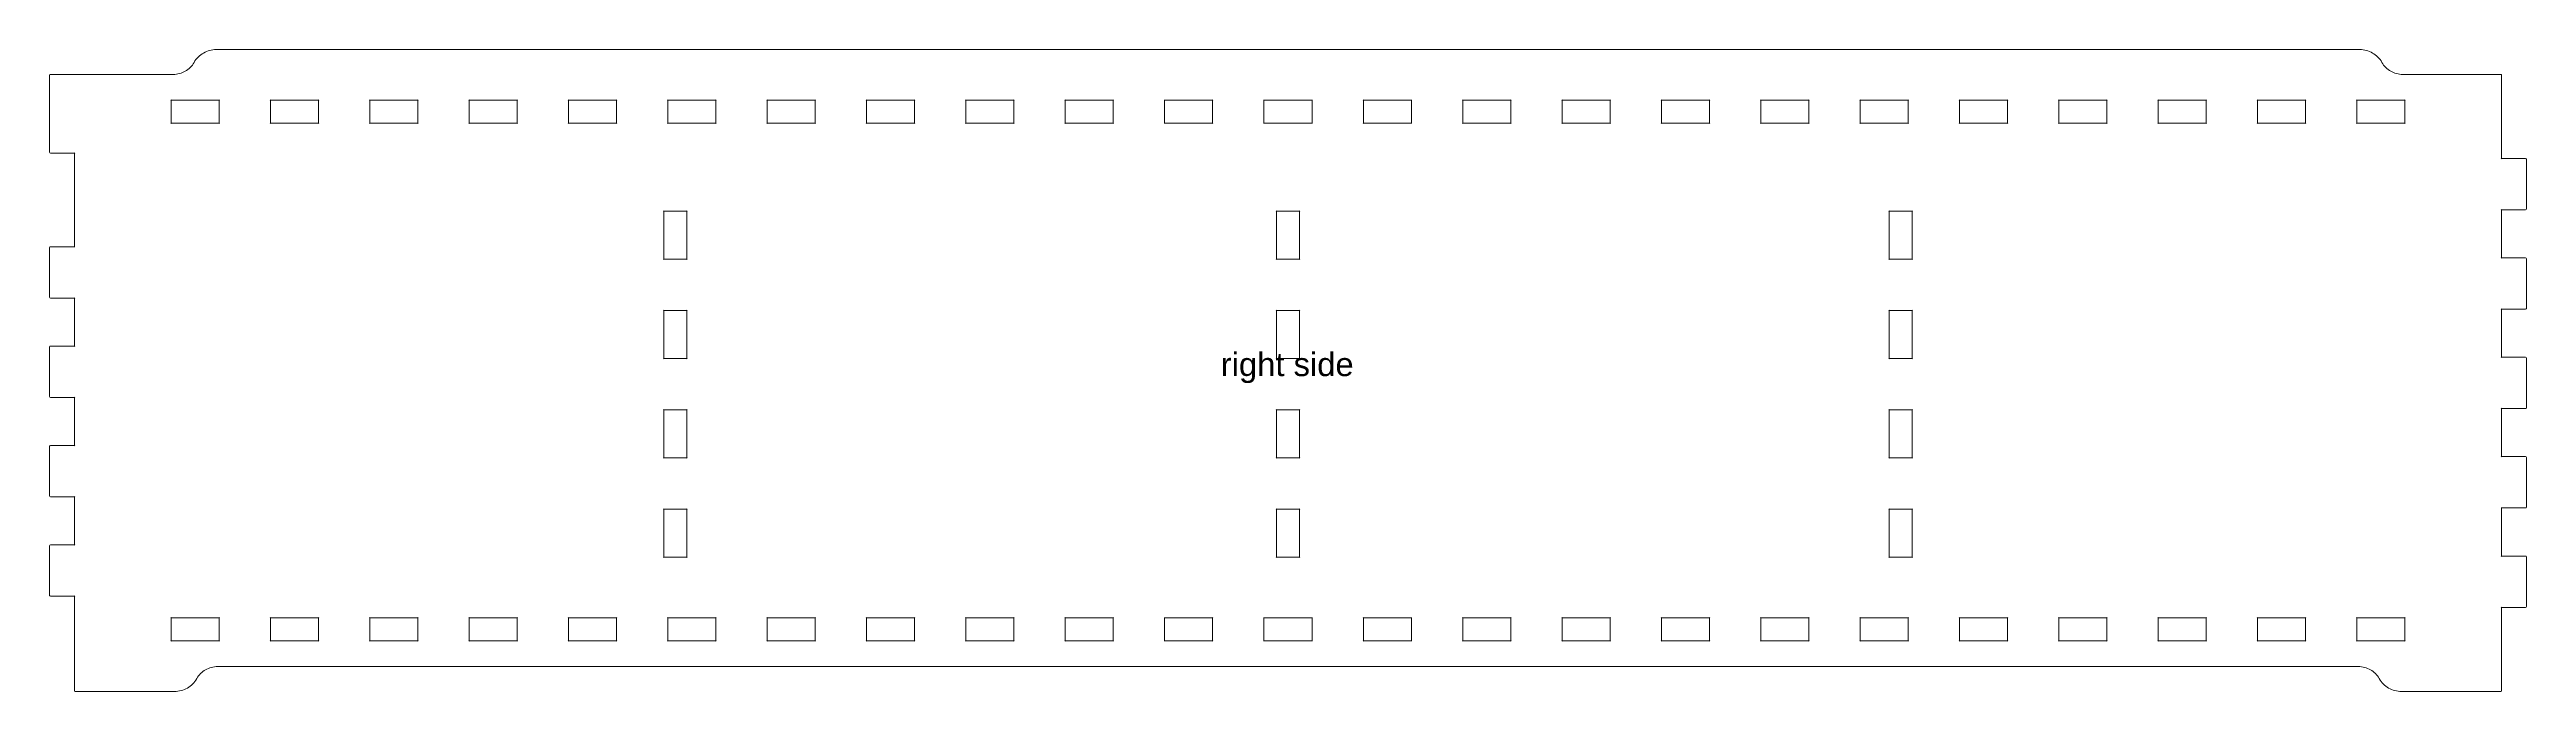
# Model space of a CAD drawing. Header units: millimetres. Extents: x 10 to 734, y 10 to 957.
# Drawn here: x 434.7 to 733.9, y 100.7 to 178.2 of the extents above; entities that cross this region are included whole.
import ezdxf

# ---------------------------------------------------------------- set-up
doc = ezdxf.new("R2010")
doc.units = ezdxf.units.MM
doc.header["$MEASUREMENT"] = 0
doc.layers.add('Layer 1', color=7, linetype='Continuous', lineweight=0)

# ---------------------------------------------------------------- blocks, each defined once
blk = doc.blocks.new('Block_10')
at = {"layer": 'Layer 1', "color": 18, "lineweight": 20, "true_color": 0x000000}
blk.add_open_spline([(730.8, 100.7), (730.8, 100.7), (718.8, 100.7), (718.8, 100.7), (718.26, 100.7), (717.72, 100.84), (717.25, 101.11), (716.78, 101.39), (716.39, 101.78), (716.11, 102.25), (715.86, 102.69), (715.49, 103.06), (715.05, 103.31), (714.61, 103.57), (714.11, 103.7), (713.6, 103.7), (713.6, 103.7), (455, 103.7), (455, 103.7), (454.49, 103.7), (453.99, 103.57), (453.55, 103.31), (453.1, 103.06), (452.74, 102.69), (452.48, 102.25), (452.21, 101.78), (451.82, 101.39), (451.35, 101.11), (450.88, 100.84), (450.34, 100.7), (449.8, 100.7), (449.8, 100.7), (437.8, 100.7), (437.8, 100.7), (437.74, 100.7), (437.7, 100.75), (437.7, 100.8), (437.7, 100.8), (437.7, 112.2), (437.7, 112.2), (437.7, 112.3), (437.8, 112.2), (437.7, 112.2), (437.7, 112.2), (434.8, 112.2), (434.8, 112.2), (434.74, 112.2), (434.7, 112.25), (434.7, 112.3), (434.7, 112.3), (434.7, 118.3), (434.7, 118.3), (434.7, 118.35), (434.74, 118.4), (434.8, 118.4), (434.8, 118.4), (437.7, 118.4), (437.7, 118.4), (437.8, 118.4), (437.7, 118.3), (437.7, 118.4), (437.7, 118.4), (437.7, 124.2), (437.7, 124.2), (437.7, 124.3), (437.8, 124.2), (437.7, 124.2), (437.7, 124.2), (434.8, 124.2), (434.8, 124.2), (434.74, 124.2), (434.7, 124.25), (434.7, 124.3), (434.7, 124.3), (434.7, 130.3), (434.7, 130.3), (434.7, 130.35), (434.74, 130.4), (434.8, 130.4), (434.8, 130.4), (437.7, 130.4), (437.7, 130.4), (437.8, 130.4), (437.7, 130.3), (437.7, 130.4), (437.7, 130.4), (437.7, 136.2), (437.7, 136.2), (437.7, 136.3), (437.8, 136.2), (437.7, 136.2), (437.7, 136.2), (434.8, 136.2), (434.8, 136.2), (434.74, 136.2), (434.7, 136.25), (434.7, 136.3), (434.7, 136.3), (434.7, 142.3), (434.7, 142.3), (434.7, 142.35), (434.74, 142.4), (434.8, 142.4), (434.8, 142.4), (437.7, 142.4), (437.7, 142.4), (437.8, 142.4), (437.7, 142.3), (437.7, 142.4), (437.7, 142.4), (437.7, 148.2), (437.7, 148.2), (437.7, 148.3), (437.8, 148.2), (437.7, 148.2), (437.7, 148.2), (434.8, 148.2), (434.8, 148.2), (434.74, 148.2), (434.7, 148.25), (434.7, 148.3), (434.7, 148.3), (434.7, 154.3), (434.7, 154.3), (434.7, 154.35), (434.74, 154.4), (434.8, 154.4), (434.8, 154.4), (437.7, 154.4), (437.7, 154.4), (437.8, 154.4), (437.7, 154.3), (437.7, 154.4), (437.7, 154.4), (437.7, 165.7), (437.7, 165.7), (437.7, 165.8), (437.8, 165.7), (437.7, 165.7), (437.7, 165.7), (434.8, 165.7), (434.8, 165.7), (434.74, 165.7), (434.7, 165.75), (434.7, 165.8), (434.7, 165.8), (434.7, 169.1), (434.7, 169.1), (434.7, 169.1), (434.7, 175.1), (434.7, 175.1), (434.7, 175.16), (434.74, 175.2), (434.8, 175.2), (434.8, 175.2), (437.8, 175.2), (437.8, 175.2), (437.8, 175.2), (449.65, 175.2), (449.65, 175.2), (450.16, 175.2), (450.66, 175.33), (451.1, 175.59), (451.54, 175.84), (451.91, 176.21), (452.16, 176.65), (452.43, 177.12), (452.82, 177.51), (453.3, 177.78), (453.77, 178.06), (454.3, 178.2), (454.85, 178.2), (454.85, 178.2), (713.75, 178.2), (713.75, 178.2), (714.3, 178.2), (714.83, 178.06), (715.3, 177.78), (715.77, 177.51), (716.17, 177.12), (716.44, 176.65), (716.69, 176.21), (717.06, 175.84), (717.5, 175.59), (717.94, 175.33), (718.44, 175.2), (718.95, 175.2), (718.95, 175.2), (730.8, 175.2), (730.8, 175.2), (730.85, 175.2), (730.9, 175.16), (730.9, 175.1), (730.9, 175.1), (730.9, 165.05), (730.9, 165.05), (730.9, 164.95), (730.8, 165.05), (730.9, 165.05), (730.9, 165.05), (733.8, 165.05), (733.8, 165.05), (733.85, 165.05), (733.9, 165.01), (733.9, 164.95), (733.9, 164.95), (733.9, 158.95), (733.9, 158.95), (733.9, 158.9), (733.85, 158.85), (733.8, 158.85), (733.8, 158.85), (730.9, 158.85), (730.9, 158.85), (730.8, 158.85), (730.9, 158.95), (730.9, 158.85), (730.9, 158.85), (730.9, 153.05), (730.9, 153.05), (730.9, 152.95), (730.8, 153.05), (730.9, 153.05), (730.9, 153.05), (733.8, 153.05), (733.8, 153.05), (733.85, 153.05), (733.9, 153.01), (733.9, 152.95), (733.9, 152.95), (733.9, 146.95), (733.9, 146.95), (733.9, 146.9), (733.85, 146.85), (733.8, 146.85), (733.8, 146.85), (730.9, 146.85), (730.9, 146.85), (730.8, 146.85), (730.9, 146.95), (730.9, 146.85), (730.9, 146.85), (730.9, 141.05), (730.9, 141.05), (730.9, 140.95), (730.8, 141.05), (730.9, 141.05), (730.9, 141.05), (733.8, 141.05), (733.8, 141.05), (733.85, 141.05), (733.9, 141.01), (733.9, 140.95), (733.9, 140.95), (733.9, 134.95), (733.9, 134.95), (733.9, 134.9), (733.85, 134.85), (733.8, 134.85), (733.8, 134.85), (730.9, 134.85), (730.9, 134.85), (730.8, 134.85), (730.9, 134.95), (730.9, 134.85), (730.9, 134.85), (730.9, 129.05), (730.9, 129.05), (730.9, 128.95), (730.8, 129.05), (730.9, 129.05), (730.9, 129.05), (733.8, 129.05), (733.8, 129.05), (733.85, 129.05), (733.9, 129.01), (733.9, 128.95), (733.9, 128.95), (733.9, 122.95), (733.9, 122.95), (733.9, 122.9), (733.85, 122.85), (733.8, 122.85), (733.8, 122.85), (730.9, 122.85), (730.9, 122.85), (730.8, 122.85), (730.9, 122.95), (730.9, 122.85), (730.9, 122.85), (730.9, 117.05), (730.9, 117.05), (730.9, 116.95), (730.8, 117.05), (730.9, 117.05), (730.9, 117.05), (733.8, 117.05), (733.8, 117.05), (733.85, 117.05), (733.9, 117.01), (733.9, 116.95), (733.9, 116.95), (733.9, 110.95), (733.9, 110.95), (733.9, 110.9), (733.85, 110.85), (733.8, 110.85), (733.8, 110.85), (730.9, 110.85), (730.9, 110.85), (730.8, 110.85), (730.9, 110.95), (730.9, 110.85), (730.9, 110.85), (730.9, 100.8), (730.9, 100.8), (730.9, 100.75), (730.85, 100.7), (730.8, 100.7)], degree=3, knots=[0, 0, 0, 0, 1, 1, 1, 2, 2, 2, 3, 3, 3, 4, 4, 4, 5, 5, 5, 6, 6, 6, 7, 7, 7, 8, 8, 8, 9, 9, 9, 10, 10, 10, 11, 11, 11, 12, 12, 12, 13, 13, 13, 14, 14, 14, 15, 15, 15, 16, 16, 16, 17, 17, 17, 18, 18, 18, 19, 19, 19, 20, 20, 20, 21, 21, 21, 22, 22, 22, 23, 23, 23, 24, 24, 24, 25, 25, 25, 26, 26, 26, 27, 27, 27, 28, 28, 28, 29, 29, 29, 30, 30, 30, 31, 31, 31, 32, 32, 32, 33, 33, 33, 34, 34, 34, 35, 35, 35, 36, 36, 36, 37, 37, 37, 38, 38, 38, 39, 39, 39, 40, 40, 40, 41, 41, 41, 42, 42, 42, 43, 43, 43, 44, 44, 44, 45, 45, 45, 46, 46, 46, 47, 47, 47, 48, 48, 48, 49, 49, 49, 50, 50, 50, 51, 51, 51, 52, 52, 52, 53, 53, 53, 54, 54, 54, 55, 55, 55, 56, 56, 56, 57, 57, 57, 58, 58, 58, 59, 59, 59, 60, 60, 60, 61, 61, 61, 62, 62, 62, 63, 63, 63, 64, 64, 64, 65, 65, 65, 66, 66, 66, 67, 67, 67, 68, 68, 68, 69, 69, 69, 70, 70, 70, 71, 71, 71, 72, 72, 72, 73, 73, 73, 74, 74, 74, 75, 75, 75, 76, 76, 76, 77, 77, 77, 78, 78, 78, 79, 79, 79, 80, 80, 80, 81, 81, 81, 82, 82, 82, 83, 83, 83, 84, 84, 84, 85, 85, 85, 86, 86, 86, 87, 87, 87, 88, 88, 88, 89, 89, 89, 90, 90, 90, 91, 91, 91, 92, 92, 92, 93, 93, 93, 94, 94, 94, 95, 95, 95, 96, 96, 96, 97, 97, 97, 98, 98, 98, 99, 99, 99, 100, 100, 100, 101, 101, 101, 102, 102, 102, 103, 103, 103, 104, 104, 104, 105, 105, 105, 106, 106, 106, 106], dxfattribs=at)
at = {"layer": 'Layer 1', "color": 5, "lineweight": 20, "true_color": 0x0000ff}
for points in [[(452.3, 172.1), (452.3, 172.1), (449.4, 172.1), (449.4, 172.1), (449.3, 172.1), (449.4, 172.2), (449.4, 172.1), (449.4, 172.1), (449.4, 169.3), (449.4, 169.3), (449.4, 169.2), (449.3, 169.3), (449.4, 169.3), (449.4, 169.3), (455.2, 169.3), (455.2, 169.3), (455.3, 169.3), (455.2, 169.2), (455.2, 169.3), (455.2, 169.3), (455.2, 172.1), (455.2, 172.1), (455.2, 172.2), (455.3, 172.1), (455.2, 172.1), (455.2, 172.1), (452.3, 172.1), (452.3, 172.1)], [(464.3, 172.1), (464.3, 172.1), (461.4, 172.1), (461.4, 172.1), (461.3, 172.1), (461.4, 172.2), (461.4, 172.1), (461.4, 172.1), (461.4, 169.3), (461.4, 169.3), (461.4, 169.2), (461.3, 169.3), (461.4, 169.3), (461.4, 169.3), (467.2, 169.3), (467.2, 169.3), (467.3, 169.3), (467.2, 169.2), (467.2, 169.3), (467.2, 169.3), (467.2, 172.1), (467.2, 172.1), (467.2, 172.2), (467.3, 172.1), (467.2, 172.1), (467.2, 172.1), (464.3, 172.1), (464.3, 172.1)], [(476.3, 172.1), (476.3, 172.1), (473.4, 172.1), (473.4, 172.1), (473.3, 172.1), (473.4, 172.2), (473.4, 172.1), (473.4, 172.1), (473.4, 169.3), (473.4, 169.3), (473.4, 169.2), (473.3, 169.3), (473.4, 169.3), (473.4, 169.3), (479.2, 169.3), (479.2, 169.3), (479.3, 169.3), (479.2, 169.2), (479.2, 169.3), (479.2, 169.3), (479.2, 172.1), (479.2, 172.1), (479.2, 172.2), (479.3, 172.1), (479.2, 172.1), (479.2, 172.1), (476.3, 172.1), (476.3, 172.1)], [(488.3, 172.1), (488.3, 172.1), (485.4, 172.1), (485.4, 172.1), (485.3, 172.1), (485.4, 172.2), (485.4, 172.1), (485.4, 172.1), (485.4, 169.3), (485.4, 169.3), (485.4, 169.2), (485.3, 169.3), (485.4, 169.3), (485.4, 169.3), (491.2, 169.3), (491.2, 169.3), (491.3, 169.3), (491.2, 169.2), (491.2, 169.3), (491.2, 169.3), (491.2, 172.1), (491.2, 172.1), (491.2, 172.2), (491.3, 172.1), (491.2, 172.1), (491.2, 172.1), (488.3, 172.1), (488.3, 172.1)], [(500.3, 172.1), (500.3, 172.1), (497.4, 172.1), (497.4, 172.1), (497.3, 172.1), (497.4, 172.2), (497.4, 172.1), (497.4, 172.1), (497.4, 169.3), (497.4, 169.3), (497.4, 169.2), (497.3, 169.3), (497.4, 169.3), (497.4, 169.3), (503.2, 169.3), (503.2, 169.3), (503.3, 169.3), (503.2, 169.2), (503.2, 169.3), (503.2, 169.3), (503.2, 172.1), (503.2, 172.1), (503.2, 172.2), (503.3, 172.1), (503.2, 172.1), (503.2, 172.1), (500.3, 172.1), (500.3, 172.1)], [(512.3, 172.1), (512.3, 172.1), (509.4, 172.1), (509.4, 172.1), (509.3, 172.1), (509.4, 172.2), (509.4, 172.1), (509.4, 172.1), (509.4, 169.3), (509.4, 169.3), (509.4, 169.2), (509.3, 169.3), (509.4, 169.3), (509.4, 169.3), (515.2, 169.3), (515.2, 169.3), (515.3, 169.3), (515.2, 169.2), (515.2, 169.3), (515.2, 169.3), (515.2, 172.1), (515.2, 172.1), (515.2, 172.2), (515.3, 172.1), (515.2, 172.1), (515.2, 172.1), (512.3, 172.1), (512.3, 172.1)], [(524.3, 172.1), (524.3, 172.1), (521.4, 172.1), (521.4, 172.1), (521.3, 172.1), (521.4, 172.2), (521.4, 172.1), (521.4, 172.1), (521.4, 169.3), (521.4, 169.3), (521.4, 169.2), (521.3, 169.3), (521.4, 169.3), (521.4, 169.3), (527.2, 169.3), (527.2, 169.3), (527.3, 169.3), (527.2, 169.2), (527.2, 169.3), (527.2, 169.3), (527.2, 172.1), (527.2, 172.1), (527.2, 172.2), (527.3, 172.1), (527.2, 172.1), (527.2, 172.1), (524.3, 172.1), (524.3, 172.1)], [(536.3, 172.1), (536.3, 172.1), (533.4, 172.1), (533.4, 172.1), (533.3, 172.1), (533.4, 172.2), (533.4, 172.1), (533.4, 172.1), (533.4, 169.3), (533.4, 169.3), (533.4, 169.2), (533.3, 169.3), (533.4, 169.3), (533.4, 169.3), (539.2, 169.3), (539.2, 169.3), (539.3, 169.3), (539.2, 169.2), (539.2, 169.3), (539.2, 169.3), (539.2, 172.1), (539.2, 172.1), (539.2, 172.2), (539.3, 172.1), (539.2, 172.1), (539.2, 172.1), (536.3, 172.1), (536.3, 172.1)], [(548.3, 172.1), (548.3, 172.1), (545.4, 172.1), (545.4, 172.1), (545.3, 172.1), (545.4, 172.2), (545.4, 172.1), (545.4, 172.1), (545.4, 169.3), (545.4, 169.3), (545.4, 169.2), (545.3, 169.3), (545.4, 169.3), (545.4, 169.3), (551.2, 169.3), (551.2, 169.3), (551.3, 169.3), (551.2, 169.2), (551.2, 169.3), (551.2, 169.3), (551.2, 172.1), (551.2, 172.1), (551.2, 172.2), (551.3, 172.1), (551.2, 172.1), (551.2, 172.1), (548.3, 172.1), (548.3, 172.1)], [(560.3, 172.1), (560.3, 172.1), (557.4, 172.1), (557.4, 172.1), (557.3, 172.1), (557.4, 172.2), (557.4, 172.1), (557.4, 172.1), (557.4, 169.3), (557.4, 169.3), (557.4, 169.2), (557.3, 169.3), (557.4, 169.3), (557.4, 169.3), (563.2, 169.3), (563.2, 169.3), (563.3, 169.3), (563.2, 169.2), (563.2, 169.3), (563.2, 169.3), (563.2, 172.1), (563.2, 172.1), (563.2, 172.2), (563.3, 172.1), (563.2, 172.1), (563.2, 172.1), (560.3, 172.1), (560.3, 172.1)], [(572.3, 172.1), (572.3, 172.1), (569.4, 172.1), (569.4, 172.1), (569.3, 172.1), (569.4, 172.2), (569.4, 172.1), (569.4, 172.1), (569.4, 169.3), (569.4, 169.3), (569.4, 169.2), (569.3, 169.3), (569.4, 169.3), (569.4, 169.3), (575.2, 169.3), (575.2, 169.3), (575.3, 169.3), (575.2, 169.2), (575.2, 169.3), (575.2, 169.3), (575.2, 172.1), (575.2, 172.1), (575.2, 172.2), (575.3, 172.1), (575.2, 172.1), (575.2, 172.1), (572.3, 172.1), (572.3, 172.1)], [(584.3, 172.1), (584.3, 172.1), (581.4, 172.1), (581.4, 172.1), (581.3, 172.1), (581.4, 172.2), (581.4, 172.1), (581.4, 172.1), (581.4, 169.3), (581.4, 169.3), (581.4, 169.2), (581.3, 169.3), (581.4, 169.3), (581.4, 169.3), (587.2, 169.3), (587.2, 169.3), (587.3, 169.3), (587.2, 169.2), (587.2, 169.3), (587.2, 169.3), (587.2, 172.1), (587.2, 172.1), (587.2, 172.2), (587.3, 172.1), (587.2, 172.1), (587.2, 172.1), (584.3, 172.1), (584.3, 172.1)], [(596.3, 172.1), (596.3, 172.1), (593.4, 172.1), (593.4, 172.1), (593.3, 172.1), (593.4, 172.2), (593.4, 172.1), (593.4, 172.1), (593.4, 169.3), (593.4, 169.3), (593.4, 169.2), (593.3, 169.3), (593.4, 169.3), (593.4, 169.3), (599.2, 169.3), (599.2, 169.3), (599.3, 169.3), (599.2, 169.2), (599.2, 169.3), (599.2, 169.3), (599.2, 172.1), (599.2, 172.1), (599.2, 172.2), (599.3, 172.1), (599.2, 172.1), (599.2, 172.1), (596.3, 172.1), (596.3, 172.1)], [(608.3, 172.1), (608.3, 172.1), (605.4, 172.1), (605.4, 172.1), (605.3, 172.1), (605.4, 172.2), (605.4, 172.1), (605.4, 172.1), (605.4, 169.3), (605.4, 169.3), (605.4, 169.2), (605.3, 169.3), (605.4, 169.3), (605.4, 169.3), (611.2, 169.3), (611.2, 169.3), (611.3, 169.3), (611.2, 169.2), (611.2, 169.3), (611.2, 169.3), (611.2, 172.1), (611.2, 172.1), (611.2, 172.2), (611.3, 172.1), (611.2, 172.1), (611.2, 172.1), (608.3, 172.1), (608.3, 172.1)], [(620.3, 172.1), (620.3, 172.1), (617.4, 172.1), (617.4, 172.1), (617.3, 172.1), (617.4, 172.2), (617.4, 172.1), (617.4, 172.1), (617.4, 169.3), (617.4, 169.3), (617.4, 169.2), (617.3, 169.3), (617.4, 169.3), (617.4, 169.3), (623.2, 169.3), (623.2, 169.3), (623.3, 169.3), (623.2, 169.2), (623.2, 169.3), (623.2, 169.3), (623.2, 172.1), (623.2, 172.1), (623.2, 172.2), (623.3, 172.1), (623.2, 172.1), (623.2, 172.1), (620.3, 172.1), (620.3, 172.1)], [(632.3, 172.1), (632.3, 172.1), (629.4, 172.1), (629.4, 172.1), (629.3, 172.1), (629.4, 172.2), (629.4, 172.1), (629.4, 172.1), (629.4, 169.3), (629.4, 169.3), (629.4, 169.2), (629.3, 169.3), (629.4, 169.3), (629.4, 169.3), (635.2, 169.3), (635.2, 169.3), (635.3, 169.3), (635.2, 169.2), (635.2, 169.3), (635.2, 169.3), (635.2, 172.1), (635.2, 172.1), (635.2, 172.2), (635.3, 172.1), (635.2, 172.1), (635.2, 172.1), (632.3, 172.1), (632.3, 172.1)], [(644.3, 172.1), (644.3, 172.1), (641.4, 172.1), (641.4, 172.1), (641.3, 172.1), (641.4, 172.2), (641.4, 172.1), (641.4, 172.1), (641.4, 169.3), (641.4, 169.3), (641.4, 169.2), (641.3, 169.3), (641.4, 169.3), (641.4, 169.3), (647.2, 169.3), (647.2, 169.3), (647.3, 169.3), (647.2, 169.2), (647.2, 169.3), (647.2, 169.3), (647.2, 172.1), (647.2, 172.1), (647.2, 172.2), (647.3, 172.1), (647.2, 172.1), (647.2, 172.1), (644.3, 172.1), (644.3, 172.1)], [(656.3, 172.1), (656.3, 172.1), (653.4, 172.1), (653.4, 172.1), (653.3, 172.1), (653.4, 172.2), (653.4, 172.1), (653.4, 172.1), (653.4, 169.3), (653.4, 169.3), (653.4, 169.2), (653.3, 169.3), (653.4, 169.3), (653.4, 169.3), (659.2, 169.3), (659.2, 169.3), (659.3, 169.3), (659.2, 169.2), (659.2, 169.3), (659.2, 169.3), (659.2, 172.1), (659.2, 172.1), (659.2, 172.2), (659.3, 172.1), (659.2, 172.1), (659.2, 172.1), (656.3, 172.1), (656.3, 172.1)], [(668.3, 172.1), (668.3, 172.1), (665.4, 172.1), (665.4, 172.1), (665.3, 172.1), (665.4, 172.2), (665.4, 172.1), (665.4, 172.1), (665.4, 169.3), (665.4, 169.3), (665.4, 169.2), (665.3, 169.3), (665.4, 169.3), (665.4, 169.3), (671.2, 169.3), (671.2, 169.3), (671.3, 169.3), (671.2, 169.2), (671.2, 169.3), (671.2, 169.3), (671.2, 172.1), (671.2, 172.1), (671.2, 172.2), (671.3, 172.1), (671.2, 172.1), (671.2, 172.1), (668.3, 172.1), (668.3, 172.1)], [(680.3, 172.1), (680.3, 172.1), (677.4, 172.1), (677.4, 172.1), (677.3, 172.1), (677.4, 172.2), (677.4, 172.1), (677.4, 172.1), (677.4, 169.3), (677.4, 169.3), (677.4, 169.2), (677.3, 169.3), (677.4, 169.3), (677.4, 169.3), (683.2, 169.3), (683.2, 169.3), (683.3, 169.3), (683.2, 169.2), (683.2, 169.3), (683.2, 169.3), (683.2, 172.1), (683.2, 172.1), (683.2, 172.2), (683.3, 172.1), (683.2, 172.1), (683.2, 172.1), (680.3, 172.1), (680.3, 172.1)], [(692.3, 172.1), (692.3, 172.1), (689.4, 172.1), (689.4, 172.1), (689.3, 172.1), (689.4, 172.2), (689.4, 172.1), (689.4, 172.1), (689.4, 169.3), (689.4, 169.3), (689.4, 169.2), (689.3, 169.3), (689.4, 169.3), (689.4, 169.3), (695.2, 169.3), (695.2, 169.3), (695.3, 169.3), (695.2, 169.2), (695.2, 169.3), (695.2, 169.3), (695.2, 172.1), (695.2, 172.1), (695.2, 172.2), (695.3, 172.1), (695.2, 172.1), (695.2, 172.1), (692.3, 172.1), (692.3, 172.1)], [(704.3, 172.1), (704.3, 172.1), (701.4, 172.1), (701.4, 172.1), (701.3, 172.1), (701.4, 172.2), (701.4, 172.1), (701.4, 172.1), (701.4, 169.3), (701.4, 169.3), (701.4, 169.2), (701.3, 169.3), (701.4, 169.3), (701.4, 169.3), (707.2, 169.3), (707.2, 169.3), (707.3, 169.3), (707.2, 169.2), (707.2, 169.3), (707.2, 169.3), (707.2, 172.1), (707.2, 172.1), (707.2, 172.2), (707.3, 172.1), (707.2, 172.1), (707.2, 172.1), (704.3, 172.1), (704.3, 172.1)], [(716.3, 172.1), (716.3, 172.1), (713.4, 172.1), (713.4, 172.1), (713.3, 172.1), (713.4, 172.2), (713.4, 172.1), (713.4, 172.1), (713.4, 169.3), (713.4, 169.3), (713.4, 169.2), (713.3, 169.3), (713.4, 169.3), (713.4, 169.3), (719.2, 169.3), (719.2, 169.3), (719.3, 169.3), (719.2, 169.2), (719.2, 169.3), (719.2, 169.3), (719.2, 172.1), (719.2, 172.1), (719.2, 172.2), (719.3, 172.1), (719.2, 172.1), (719.2, 172.1), (716.3, 172.1), (716.3, 172.1)], [(508.9, 155.8), (508.9, 155.8), (508.9, 152.9), (508.9, 152.9), (508.9, 152.8), (508.8, 152.9), (508.9, 152.9), (508.9, 152.9), (511.7, 152.9), (511.7, 152.9), (511.8, 152.9), (511.7, 152.8), (511.7, 152.9), (511.7, 152.9), (511.7, 158.7), (511.7, 158.7), (511.7, 158.8), (511.8, 158.7), (511.7, 158.7), (511.7, 158.7), (508.9, 158.7), (508.9, 158.7), (508.8, 158.7), (508.9, 158.8), (508.9, 158.7), (508.9, 158.7), (508.9, 155.8), (508.9, 155.8)], [(582.9, 155.8), (582.9, 155.8), (582.9, 152.9), (582.9, 152.9), (582.9, 152.8), (582.8, 152.9), (582.9, 152.9), (582.9, 152.9), (585.7, 152.9), (585.7, 152.9), (585.8, 152.9), (585.7, 152.8), (585.7, 152.9), (585.7, 152.9), (585.7, 158.7), (585.7, 158.7), (585.7, 158.8), (585.8, 158.7), (585.7, 158.7), (585.7, 158.7), (582.9, 158.7), (582.9, 158.7), (582.8, 158.7), (582.9, 158.8), (582.9, 158.7), (582.9, 158.7), (582.9, 155.8), (582.9, 155.8)], [(656.9, 155.8), (656.9, 155.8), (656.9, 152.9), (656.9, 152.9), (656.9, 152.8), (656.8, 152.9), (656.9, 152.9), (656.9, 152.9), (659.7, 152.9), (659.7, 152.9), (659.8, 152.9), (659.7, 152.8), (659.7, 152.9), (659.7, 152.9), (659.7, 158.7), (659.7, 158.7), (659.7, 158.8), (659.8, 158.7), (659.7, 158.7), (659.7, 158.7), (656.9, 158.7), (656.9, 158.7), (656.8, 158.7), (656.9, 158.8), (656.9, 158.7), (656.9, 158.7), (656.9, 155.8), (656.9, 155.8)], [(508.9, 143.8), (508.9, 143.8), (508.9, 140.9), (508.9, 140.9), (508.9, 140.8), (508.8, 140.9), (508.9, 140.9), (508.9, 140.9), (511.7, 140.9), (511.7, 140.9), (511.8, 140.9), (511.7, 140.8), (511.7, 140.9), (511.7, 140.9), (511.7, 146.7), (511.7, 146.7), (511.7, 146.8), (511.8, 146.7), (511.7, 146.7), (511.7, 146.7), (508.9, 146.7), (508.9, 146.7), (508.8, 146.7), (508.9, 146.8), (508.9, 146.7), (508.9, 146.7), (508.9, 143.8), (508.9, 143.8)], [(582.9, 143.8), (582.9, 143.8), (582.9, 140.9), (582.9, 140.9), (582.9, 140.8), (582.8, 140.9), (582.9, 140.9), (582.9, 140.9), (585.7, 140.9), (585.7, 140.9), (585.8, 140.9), (585.7, 140.8), (585.7, 140.9), (585.7, 140.9), (585.7, 146.7), (585.7, 146.7), (585.7, 146.8), (585.8, 146.7), (585.7, 146.7), (585.7, 146.7), (582.9, 146.7), (582.9, 146.7), (582.8, 146.7), (582.9, 146.8), (582.9, 146.7), (582.9, 146.7), (582.9, 143.8), (582.9, 143.8)], [(656.9, 143.8), (656.9, 143.8), (656.9, 140.9), (656.9, 140.9), (656.9, 140.8), (656.8, 140.9), (656.9, 140.9), (656.9, 140.9), (659.7, 140.9), (659.7, 140.9), (659.8, 140.9), (659.7, 140.8), (659.7, 140.9), (659.7, 140.9), (659.7, 146.7), (659.7, 146.7), (659.7, 146.8), (659.8, 146.7), (659.7, 146.7), (659.7, 146.7), (656.9, 146.7), (656.9, 146.7), (656.8, 146.7), (656.9, 146.8), (656.9, 146.7), (656.9, 146.7), (656.9, 143.8), (656.9, 143.8)], [(508.9, 131.8), (508.9, 131.8), (508.9, 128.9), (508.9, 128.9), (508.9, 128.8), (508.8, 128.9), (508.9, 128.9), (508.9, 128.9), (511.7, 128.9), (511.7, 128.9), (511.8, 128.9), (511.7, 128.8), (511.7, 128.9), (511.7, 128.9), (511.7, 134.7), (511.7, 134.7), (511.7, 134.8), (511.8, 134.7), (511.7, 134.7), (511.7, 134.7), (508.9, 134.7), (508.9, 134.7), (508.8, 134.7), (508.9, 134.8), (508.9, 134.7), (508.9, 134.7), (508.9, 131.8), (508.9, 131.8)], [(582.9, 131.8), (582.9, 131.8), (582.9, 128.9), (582.9, 128.9), (582.9, 128.8), (582.8, 128.9), (582.9, 128.9), (582.9, 128.9), (585.7, 128.9), (585.7, 128.9), (585.8, 128.9), (585.7, 128.8), (585.7, 128.9), (585.7, 128.9), (585.7, 134.7), (585.7, 134.7), (585.7, 134.8), (585.8, 134.7), (585.7, 134.7), (585.7, 134.7), (582.9, 134.7), (582.9, 134.7), (582.8, 134.7), (582.9, 134.8), (582.9, 134.7), (582.9, 134.7), (582.9, 131.8), (582.9, 131.8)], [(656.9, 131.8), (656.9, 131.8), (656.9, 128.9), (656.9, 128.9), (656.9, 128.8), (656.8, 128.9), (656.9, 128.9), (656.9, 128.9), (659.7, 128.9), (659.7, 128.9), (659.8, 128.9), (659.7, 128.8), (659.7, 128.9), (659.7, 128.9), (659.7, 134.7), (659.7, 134.7), (659.7, 134.8), (659.8, 134.7), (659.7, 134.7), (659.7, 134.7), (656.9, 134.7), (656.9, 134.7), (656.8, 134.7), (656.9, 134.8), (656.9, 134.7), (656.9, 134.7), (656.9, 131.8), (656.9, 131.8)], [(508.9, 119.8), (508.9, 119.8), (508.9, 116.9), (508.9, 116.9), (508.9, 116.8), (508.8, 116.9), (508.9, 116.9), (508.9, 116.9), (511.7, 116.9), (511.7, 116.9), (511.8, 116.9), (511.7, 116.8), (511.7, 116.9), (511.7, 116.9), (511.7, 122.7), (511.7, 122.7), (511.7, 122.8), (511.8, 122.7), (511.7, 122.7), (511.7, 122.7), (508.9, 122.7), (508.9, 122.7), (508.8, 122.7), (508.9, 122.8), (508.9, 122.7), (508.9, 122.7), (508.9, 119.8), (508.9, 119.8)], [(582.9, 119.8), (582.9, 119.8), (582.9, 116.9), (582.9, 116.9), (582.9, 116.8), (582.8, 116.9), (582.9, 116.9), (582.9, 116.9), (585.7, 116.9), (585.7, 116.9), (585.8, 116.9), (585.7, 116.8), (585.7, 116.9), (585.7, 116.9), (585.7, 122.7), (585.7, 122.7), (585.7, 122.8), (585.8, 122.7), (585.7, 122.7), (585.7, 122.7), (582.9, 122.7), (582.9, 122.7), (582.8, 122.7), (582.9, 122.8), (582.9, 122.7), (582.9, 122.7), (582.9, 119.8), (582.9, 119.8)], [(656.9, 119.8), (656.9, 119.8), (656.9, 116.9), (656.9, 116.9), (656.9, 116.8), (656.8, 116.9), (656.9, 116.9), (656.9, 116.9), (659.7, 116.9), (659.7, 116.9), (659.8, 116.9), (659.7, 116.8), (659.7, 116.9), (659.7, 116.9), (659.7, 122.7), (659.7, 122.7), (659.7, 122.8), (659.8, 122.7), (659.7, 122.7), (659.7, 122.7), (656.9, 122.7), (656.9, 122.7), (656.8, 122.7), (656.9, 122.8), (656.9, 122.7), (656.9, 122.7), (656.9, 119.8), (656.9, 119.8)], [(452.3, 106.8), (452.3, 106.8), (455.2, 106.8), (455.2, 106.8), (455.3, 106.8), (455.2, 106.7), (455.2, 106.8), (455.2, 106.8), (455.2, 109.6), (455.2, 109.6), (455.2, 109.7), (455.3, 109.6), (455.2, 109.6), (455.2, 109.6), (449.4, 109.6), (449.4, 109.6), (449.3, 109.6), (449.4, 109.7), (449.4, 109.6), (449.4, 109.6), (449.4, 106.8), (449.4, 106.8), (449.4, 106.7), (449.3, 106.8), (449.4, 106.8), (449.4, 106.8), (452.3, 106.8), (452.3, 106.8)], [(464.3, 106.8), (464.3, 106.8), (467.2, 106.8), (467.2, 106.8), (467.3, 106.8), (467.2, 106.7), (467.2, 106.8), (467.2, 106.8), (467.2, 109.6), (467.2, 109.6), (467.2, 109.7), (467.3, 109.6), (467.2, 109.6), (467.2, 109.6), (461.4, 109.6), (461.4, 109.6), (461.3, 109.6), (461.4, 109.7), (461.4, 109.6), (461.4, 109.6), (461.4, 106.8), (461.4, 106.8), (461.4, 106.7), (461.3, 106.8), (461.4, 106.8), (461.4, 106.8), (464.3, 106.8), (464.3, 106.8)], [(476.3, 106.8), (476.3, 106.8), (479.2, 106.8), (479.2, 106.8), (479.3, 106.8), (479.2, 106.7), (479.2, 106.8), (479.2, 106.8), (479.2, 109.6), (479.2, 109.6), (479.2, 109.7), (479.3, 109.6), (479.2, 109.6), (479.2, 109.6), (473.4, 109.6), (473.4, 109.6), (473.3, 109.6), (473.4, 109.7), (473.4, 109.6), (473.4, 109.6), (473.4, 106.8), (473.4, 106.8), (473.4, 106.7), (473.3, 106.8), (473.4, 106.8), (473.4, 106.8), (476.3, 106.8), (476.3, 106.8)], [(488.3, 106.8), (488.3, 106.8), (491.2, 106.8), (491.2, 106.8), (491.3, 106.8), (491.2, 106.7), (491.2, 106.8), (491.2, 106.8), (491.2, 109.6), (491.2, 109.6), (491.2, 109.7), (491.3, 109.6), (491.2, 109.6), (491.2, 109.6), (485.4, 109.6), (485.4, 109.6), (485.3, 109.6), (485.4, 109.7), (485.4, 109.6), (485.4, 109.6), (485.4, 106.8), (485.4, 106.8), (485.4, 106.7), (485.3, 106.8), (485.4, 106.8), (485.4, 106.8), (488.3, 106.8), (488.3, 106.8)], [(500.3, 106.8), (500.3, 106.8), (503.2, 106.8), (503.2, 106.8), (503.3, 106.8), (503.2, 106.7), (503.2, 106.8), (503.2, 106.8), (503.2, 109.6), (503.2, 109.6), (503.2, 109.7), (503.3, 109.6), (503.2, 109.6), (503.2, 109.6), (497.4, 109.6), (497.4, 109.6), (497.3, 109.6), (497.4, 109.7), (497.4, 109.6), (497.4, 109.6), (497.4, 106.8), (497.4, 106.8), (497.4, 106.7), (497.3, 106.8), (497.4, 106.8), (497.4, 106.8), (500.3, 106.8), (500.3, 106.8)], [(512.3, 106.8), (512.3, 106.8), (515.2, 106.8), (515.2, 106.8), (515.3, 106.8), (515.2, 106.7), (515.2, 106.8), (515.2, 106.8), (515.2, 109.6), (515.2, 109.6), (515.2, 109.7), (515.3, 109.6), (515.2, 109.6), (515.2, 109.6), (509.4, 109.6), (509.4, 109.6), (509.3, 109.6), (509.4, 109.7), (509.4, 109.6), (509.4, 109.6), (509.4, 106.8), (509.4, 106.8), (509.4, 106.7), (509.3, 106.8), (509.4, 106.8), (509.4, 106.8), (512.3, 106.8), (512.3, 106.8)], [(524.3, 106.8), (524.3, 106.8), (527.2, 106.8), (527.2, 106.8), (527.3, 106.8), (527.2, 106.7), (527.2, 106.8), (527.2, 106.8), (527.2, 109.6), (527.2, 109.6), (527.2, 109.7), (527.3, 109.6), (527.2, 109.6), (527.2, 109.6), (521.4, 109.6), (521.4, 109.6), (521.3, 109.6), (521.4, 109.7), (521.4, 109.6), (521.4, 109.6), (521.4, 106.8), (521.4, 106.8), (521.4, 106.7), (521.3, 106.8), (521.4, 106.8), (521.4, 106.8), (524.3, 106.8), (524.3, 106.8)], [(536.3, 106.8), (536.3, 106.8), (539.2, 106.8), (539.2, 106.8), (539.3, 106.8), (539.2, 106.7), (539.2, 106.8), (539.2, 106.8), (539.2, 109.6), (539.2, 109.6), (539.2, 109.7), (539.3, 109.6), (539.2, 109.6), (539.2, 109.6), (533.4, 109.6), (533.4, 109.6), (533.3, 109.6), (533.4, 109.7), (533.4, 109.6), (533.4, 109.6), (533.4, 106.8), (533.4, 106.8), (533.4, 106.7), (533.3, 106.8), (533.4, 106.8), (533.4, 106.8), (536.3, 106.8), (536.3, 106.8)], [(548.3, 106.8), (548.3, 106.8), (551.2, 106.8), (551.2, 106.8), (551.3, 106.8), (551.2, 106.7), (551.2, 106.8), (551.2, 106.8), (551.2, 109.6), (551.2, 109.6), (551.2, 109.7), (551.3, 109.6), (551.2, 109.6), (551.2, 109.6), (545.4, 109.6), (545.4, 109.6), (545.3, 109.6), (545.4, 109.7), (545.4, 109.6), (545.4, 109.6), (545.4, 106.8), (545.4, 106.8), (545.4, 106.7), (545.3, 106.8), (545.4, 106.8), (545.4, 106.8), (548.3, 106.8), (548.3, 106.8)], [(560.3, 106.8), (560.3, 106.8), (563.2, 106.8), (563.2, 106.8), (563.3, 106.8), (563.2, 106.7), (563.2, 106.8), (563.2, 106.8), (563.2, 109.6), (563.2, 109.6), (563.2, 109.7), (563.3, 109.6), (563.2, 109.6), (563.2, 109.6), (557.4, 109.6), (557.4, 109.6), (557.3, 109.6), (557.4, 109.7), (557.4, 109.6), (557.4, 109.6), (557.4, 106.8), (557.4, 106.8), (557.4, 106.7), (557.3, 106.8), (557.4, 106.8), (557.4, 106.8), (560.3, 106.8), (560.3, 106.8)], [(572.3, 106.8), (572.3, 106.8), (575.2, 106.8), (575.2, 106.8), (575.3, 106.8), (575.2, 106.7), (575.2, 106.8), (575.2, 106.8), (575.2, 109.6), (575.2, 109.6), (575.2, 109.7), (575.3, 109.6), (575.2, 109.6), (575.2, 109.6), (569.4, 109.6), (569.4, 109.6), (569.3, 109.6), (569.4, 109.7), (569.4, 109.6), (569.4, 109.6), (569.4, 106.8), (569.4, 106.8), (569.4, 106.7), (569.3, 106.8), (569.4, 106.8), (569.4, 106.8), (572.3, 106.8), (572.3, 106.8)], [(584.3, 106.8), (584.3, 106.8), (587.2, 106.8), (587.2, 106.8), (587.3, 106.8), (587.2, 106.7), (587.2, 106.8), (587.2, 106.8), (587.2, 109.6), (587.2, 109.6), (587.2, 109.7), (587.3, 109.6), (587.2, 109.6), (587.2, 109.6), (581.4, 109.6), (581.4, 109.6), (581.3, 109.6), (581.4, 109.7), (581.4, 109.6), (581.4, 109.6), (581.4, 106.8), (581.4, 106.8), (581.4, 106.7), (581.3, 106.8), (581.4, 106.8), (581.4, 106.8), (584.3, 106.8), (584.3, 106.8)], [(596.3, 106.8), (596.3, 106.8), (599.2, 106.8), (599.2, 106.8), (599.3, 106.8), (599.2, 106.7), (599.2, 106.8), (599.2, 106.8), (599.2, 109.6), (599.2, 109.6), (599.2, 109.7), (599.3, 109.6), (599.2, 109.6), (599.2, 109.6), (593.4, 109.6), (593.4, 109.6), (593.3, 109.6), (593.4, 109.7), (593.4, 109.6), (593.4, 109.6), (593.4, 106.8), (593.4, 106.8), (593.4, 106.7), (593.3, 106.8), (593.4, 106.8), (593.4, 106.8), (596.3, 106.8), (596.3, 106.8)], [(608.3, 106.8), (608.3, 106.8), (611.2, 106.8), (611.2, 106.8), (611.3, 106.8), (611.2, 106.7), (611.2, 106.8), (611.2, 106.8), (611.2, 109.6), (611.2, 109.6), (611.2, 109.7), (611.3, 109.6), (611.2, 109.6), (611.2, 109.6), (605.4, 109.6), (605.4, 109.6), (605.3, 109.6), (605.4, 109.7), (605.4, 109.6), (605.4, 109.6), (605.4, 106.8), (605.4, 106.8), (605.4, 106.7), (605.3, 106.8), (605.4, 106.8), (605.4, 106.8), (608.3, 106.8), (608.3, 106.8)], [(620.3, 106.8), (620.3, 106.8), (623.2, 106.8), (623.2, 106.8), (623.3, 106.8), (623.2, 106.7), (623.2, 106.8), (623.2, 106.8), (623.2, 109.6), (623.2, 109.6), (623.2, 109.7), (623.3, 109.6), (623.2, 109.6), (623.2, 109.6), (617.4, 109.6), (617.4, 109.6), (617.3, 109.6), (617.4, 109.7), (617.4, 109.6), (617.4, 109.6), (617.4, 106.8), (617.4, 106.8), (617.4, 106.7), (617.3, 106.8), (617.4, 106.8), (617.4, 106.8), (620.3, 106.8), (620.3, 106.8)], [(632.3, 106.8), (632.3, 106.8), (635.2, 106.8), (635.2, 106.8), (635.3, 106.8), (635.2, 106.7), (635.2, 106.8), (635.2, 106.8), (635.2, 109.6), (635.2, 109.6), (635.2, 109.7), (635.3, 109.6), (635.2, 109.6), (635.2, 109.6), (629.4, 109.6), (629.4, 109.6), (629.3, 109.6), (629.4, 109.7), (629.4, 109.6), (629.4, 109.6), (629.4, 106.8), (629.4, 106.8), (629.4, 106.7), (629.3, 106.8), (629.4, 106.8), (629.4, 106.8), (632.3, 106.8), (632.3, 106.8)], [(644.3, 106.8), (644.3, 106.8), (647.2, 106.8), (647.2, 106.8), (647.3, 106.8), (647.2, 106.7), (647.2, 106.8), (647.2, 106.8), (647.2, 109.6), (647.2, 109.6), (647.2, 109.7), (647.3, 109.6), (647.2, 109.6), (647.2, 109.6), (641.4, 109.6), (641.4, 109.6), (641.3, 109.6), (641.4, 109.7), (641.4, 109.6), (641.4, 109.6), (641.4, 106.8), (641.4, 106.8), (641.4, 106.7), (641.3, 106.8), (641.4, 106.8), (641.4, 106.8), (644.3, 106.8), (644.3, 106.8)], [(656.3, 106.8), (656.3, 106.8), (659.2, 106.8), (659.2, 106.8), (659.3, 106.8), (659.2, 106.7), (659.2, 106.8), (659.2, 106.8), (659.2, 109.6), (659.2, 109.6), (659.2, 109.7), (659.3, 109.6), (659.2, 109.6), (659.2, 109.6), (653.4, 109.6), (653.4, 109.6), (653.3, 109.6), (653.4, 109.7), (653.4, 109.6), (653.4, 109.6), (653.4, 106.8), (653.4, 106.8), (653.4, 106.7), (653.3, 106.8), (653.4, 106.8), (653.4, 106.8), (656.3, 106.8), (656.3, 106.8)], [(668.3, 106.8), (668.3, 106.8), (671.2, 106.8), (671.2, 106.8), (671.3, 106.8), (671.2, 106.7), (671.2, 106.8), (671.2, 106.8), (671.2, 109.6), (671.2, 109.6), (671.2, 109.7), (671.3, 109.6), (671.2, 109.6), (671.2, 109.6), (665.4, 109.6), (665.4, 109.6), (665.3, 109.6), (665.4, 109.7), (665.4, 109.6), (665.4, 109.6), (665.4, 106.8), (665.4, 106.8), (665.4, 106.7), (665.3, 106.8), (665.4, 106.8), (665.4, 106.8), (668.3, 106.8), (668.3, 106.8)], [(680.3, 106.8), (680.3, 106.8), (683.2, 106.8), (683.2, 106.8), (683.3, 106.8), (683.2, 106.7), (683.2, 106.8), (683.2, 106.8), (683.2, 109.6), (683.2, 109.6), (683.2, 109.7), (683.3, 109.6), (683.2, 109.6), (683.2, 109.6), (677.4, 109.6), (677.4, 109.6), (677.3, 109.6), (677.4, 109.7), (677.4, 109.6), (677.4, 109.6), (677.4, 106.8), (677.4, 106.8), (677.4, 106.7), (677.3, 106.8), (677.4, 106.8), (677.4, 106.8), (680.3, 106.8), (680.3, 106.8)], [(692.3, 106.8), (692.3, 106.8), (695.2, 106.8), (695.2, 106.8), (695.3, 106.8), (695.2, 106.7), (695.2, 106.8), (695.2, 106.8), (695.2, 109.6), (695.2, 109.6), (695.2, 109.7), (695.3, 109.6), (695.2, 109.6), (695.2, 109.6), (689.4, 109.6), (689.4, 109.6), (689.3, 109.6), (689.4, 109.7), (689.4, 109.6), (689.4, 109.6), (689.4, 106.8), (689.4, 106.8), (689.4, 106.7), (689.3, 106.8), (689.4, 106.8), (689.4, 106.8), (692.3, 106.8), (692.3, 106.8)], [(704.3, 106.8), (704.3, 106.8), (707.2, 106.8), (707.2, 106.8), (707.3, 106.8), (707.2, 106.7), (707.2, 106.8), (707.2, 106.8), (707.2, 109.6), (707.2, 109.6), (707.2, 109.7), (707.3, 109.6), (707.2, 109.6), (707.2, 109.6), (701.4, 109.6), (701.4, 109.6), (701.3, 109.6), (701.4, 109.7), (701.4, 109.6), (701.4, 109.6), (701.4, 106.8), (701.4, 106.8), (701.4, 106.7), (701.3, 106.8), (701.4, 106.8), (701.4, 106.8), (704.3, 106.8), (704.3, 106.8)], [(716.3, 106.8), (716.3, 106.8), (719.2, 106.8), (719.2, 106.8), (719.3, 106.8), (719.2, 106.7), (719.2, 106.8), (719.2, 106.8), (719.2, 109.6), (719.2, 109.6), (719.2, 109.7), (719.3, 109.6), (719.2, 109.6), (719.2, 109.6), (713.4, 109.6), (713.4, 109.6), (713.3, 109.6), (713.4, 109.7), (713.4, 109.6), (713.4, 109.6), (713.4, 106.8), (713.4, 106.8), (713.4, 106.7), (713.3, 106.8), (713.4, 106.8), (713.4, 106.8), (716.3, 106.8), (716.3, 106.8)]]:
    blk.add_open_spline(points, degree=3, knots=[0, 0, 0, 0, 1, 1, 1, 2, 2, 2, 3, 3, 3, 4, 4, 4, 5, 5, 5, 6, 6, 6, 7, 7, 7, 8, 8, 8, 9, 9, 9, 9], dxfattribs=at)
at = {"layer": 'Layer 1', "insert": (576.18, 137.92), "char_height": 0.2, "attachment_point": 7}
blk.add_mtext('\\C1;\\c255;\\FArial|b0|i0|c1;\\H2.832000;\\W1.000000;right side', dxfattribs=at)

msp = doc.modelspace()

# ---------------------------------------------------------------- block references
at = {"layer": 'Layer 1'}
msp.add_blockref('Block_10', (0, 0), dxfattribs=at)

doc.saveas('drawing.dxf')
